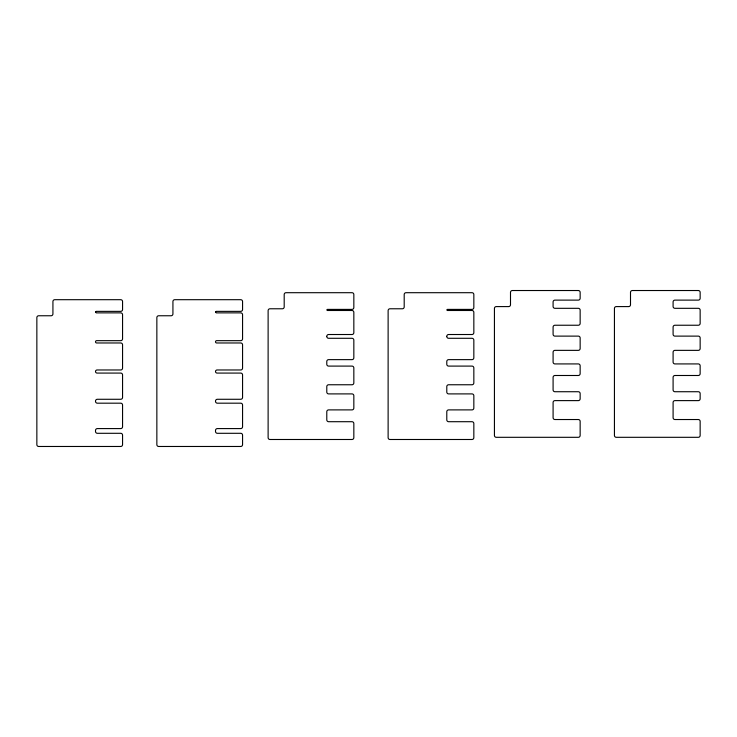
<?xml version="1.0" encoding="UTF-8"?>
<svg xmlns="http://www.w3.org/2000/svg" width="737" height="737" viewBox="0 0 737 737"><rect width="100%" height="100%" fill="white"/><g stroke="black" fill="none" stroke-linecap="round" stroke-linejoin="round"><path stroke-width="1.11" d="M446.788 336.468A1.824 1.824 0 0 0 448.603 338.292L472.021 338.292A1.824 1.824 0 0 1 473.836 340.116L473.836 357.813A1.824 1.824 0 0 1 472.021 359.638L448.603 359.638A1.824 1.824 0 0 0 446.788 361.462L446.788 364.271A1.824 1.824 0 0 0 448.603 366.096L472.021 366.096A1.824 1.824 0 0 1 473.836 367.92L473.836 382.945A1.824 1.824 0 0 1 472.021 384.76L448.603 384.76A1.824 1.824 0 0 0 446.788 386.584L446.788 392.075A1.824 1.824 0 0 0 448.603 393.899L472.021 393.899A1.824 1.824 0 0 1 473.836 395.723L473.836 408.068A1.824 1.824 0 0 1 472.021 409.892L448.603 409.892A1.824 1.824 0 0 0 446.788 411.716L446.788 419.878A1.824 1.824 0 0 0 448.603 421.702L472.021 421.702A1.824 1.824 0 0 1 473.836 423.526L473.836 437.667A1.824 1.824 0 0 1 472.021 439.492L389.947 439.492A1.824 1.824 0 0 1 388.123 437.667L388.123 310.59A1.824 1.824 0 0 1 389.947 308.775L402.374 308.775A1.824 1.824 0 0 0 404.198 306.951L404.198 294.524A1.824 1.824 0 0 1 406.013 292.7L472.021 292.7A1.824 1.824 0 0 1 473.836 294.524L473.836 307.569A1.824 1.824 0 0 1 472.021 309.393L447.331 309.393L446.788 309.899L447.331 310.489L472.021 310.489A1.824 1.824 0 0 1 473.836 312.304L473.836 332.691A1.824 1.824 0 0 1 472.021 334.515L448.603 334.515A1.824 1.824 0 0 0 446.788 336.201M326.786 336.468A1.824 1.824 0 0 0 328.601 338.292L352.019 338.292A1.824 1.824 0 0 1 353.834 340.116L353.834 357.813A1.824 1.824 0 0 1 352.019 359.638L328.601 359.638A1.824 1.824 0 0 0 326.786 361.462L326.786 364.271A1.824 1.824 0 0 0 328.601 366.096L352.019 366.096A1.824 1.824 0 0 1 353.834 367.92L353.834 382.945A1.824 1.824 0 0 1 352.019 384.76L328.601 384.76A1.824 1.824 0 0 0 326.786 386.584L326.786 392.075A1.824 1.824 0 0 0 328.601 393.899L352.019 393.899A1.824 1.824 0 0 1 353.834 395.723L353.834 408.068A1.824 1.824 0 0 1 352.019 409.892L328.601 409.892A1.824 1.824 0 0 0 326.786 411.716L326.786 419.878A1.824 1.824 0 0 0 328.601 421.702L352.019 421.702A1.824 1.824 0 0 1 353.834 423.526L353.834 437.667A1.824 1.824 0 0 1 352.019 439.492L269.945 439.492A1.824 1.824 0 0 1 268.121 437.667L268.121 310.59A1.824 1.824 0 0 1 269.945 308.775L282.372 308.775A1.824 1.824 0 0 0 284.196 306.951L284.196 294.524A1.824 1.824 0 0 1 286.011 292.7L352.019 292.7A1.824 1.824 0 0 1 353.834 294.524L353.834 307.569A1.824 1.824 0 0 1 352.019 309.393L327.329 309.393L326.786 309.899L327.329 310.489L352.019 310.489A1.824 1.824 0 0 1 353.834 312.304L353.834 332.691A1.824 1.824 0 0 1 352.019 334.515L328.601 334.515A1.824 1.824 0 0 0 326.786 336.201M95.515 312.064L96.261 312.866L120.748 312.866A1.824 1.824 0 0 1 122.563 314.69L122.563 338.845A1.824 1.824 0 0 1 120.748 340.669L96.667 340.669A1.152 1.152 0 0 0 95.515 341.821A1.152 1.152 0 0 0 96.667 342.972L120.748 342.972A1.824 1.824 0 0 1 122.563 344.796L122.563 368.15A1.824 1.824 0 0 1 120.748 369.974L97.063 369.974A1.557 1.557 0 0 0 95.515 371.531A1.557 1.557 0 0 0 97.063 373.079L120.748 373.079A1.824 1.824 0 0 1 122.563 374.903L122.563 397.455A1.824 1.824 0 0 1 120.748 399.279L97.33 399.279A1.824 1.824 0 0 0 95.515 400.965A5.399 5.399 0 0 0 95.515 401.37A1.824 1.824 0 0 0 97.33 403.185L120.748 403.185A1.824 1.824 0 0 1 122.563 405.009L122.563 426.76A1.824 1.824 0 0 1 120.748 428.584L97.33 428.584A1.824 1.824 0 0 0 95.515 430.408L95.515 431.477A1.824 1.824 0 0 0 97.33 433.301L120.748 433.301A1.824 1.824 0 0 1 122.563 435.116L122.563 444.651A1.824 1.824 0 0 1 120.748 446.475L38.674 446.475A1.824 1.824 0 0 1 36.85 444.651L36.85 317.583A1.824 1.824 0 0 1 38.674 315.758L51.102 315.758A1.824 1.824 0 0 0 52.926 313.934L52.926 301.507A1.824 1.824 0 0 1 54.741 299.692L120.748 299.692A1.824 1.824 0 0 1 122.563 301.507L122.563 309.54A1.824 1.824 0 0 1 120.748 311.364L96.261 311.364L95.515 312.064M215.517 312.064L216.263 312.866L240.75 312.866A1.824 1.824 0 0 1 242.565 314.69L242.565 338.845A1.824 1.824 0 0 1 240.75 340.669L216.669 340.669A1.152 1.152 0 0 0 215.517 341.821A1.152 1.152 0 0 0 216.669 342.972L240.75 342.972A1.824 1.824 0 0 1 242.565 344.796L242.565 368.15A1.824 1.824 0 0 1 240.75 369.974L217.065 369.974A1.557 1.557 0 0 0 215.517 371.531A1.557 1.557 0 0 0 217.065 373.079L240.75 373.079A1.824 1.824 0 0 1 242.565 374.903L242.565 397.455A1.824 1.824 0 0 1 240.75 399.279L217.332 399.279A1.824 1.824 0 0 0 215.517 400.965A5.399 5.399 0 0 0 215.517 401.37A1.824 1.824 0 0 0 217.332 403.185L240.75 403.185A1.824 1.824 0 0 1 242.565 405.009L242.565 426.76A1.824 1.824 0 0 1 240.75 428.584L217.332 428.584A1.824 1.824 0 0 0 215.517 430.408L215.517 431.477A1.824 1.824 0 0 0 217.332 433.301L240.75 433.301A1.824 1.824 0 0 1 242.565 435.116L242.565 444.651A1.824 1.824 0 0 1 240.75 446.475L158.676 446.475A1.824 1.824 0 0 1 156.852 444.651L156.852 317.583A1.824 1.824 0 0 1 158.676 315.758L171.104 315.758A1.824 1.824 0 0 0 172.928 313.934L172.928 301.507A1.824 1.824 0 0 1 174.743 299.692L240.75 299.692A1.824 1.824 0 0 1 242.565 301.507L242.565 309.54A1.824 1.824 0 0 1 240.75 311.364L216.263 311.364L215.517 312.064M578.324 290.525L512.326 290.525A1.824 1.824 0 0 0 510.501 292.349L510.501 304.777A1.824 1.824 0 0 1 508.687 306.592L496.25 306.592A1.824 1.824 0 0 0 494.435 308.416L494.435 435.493A1.824 1.824 0 0 0 496.25 437.308L578.324 437.308A1.824 1.824 0 0 0 580.148 435.493L580.148 421.352A1.824 1.824 0 0 0 578.324 419.528L554.915 419.528A1.824 1.824 0 0 1 553.091 417.704L553.091 402.439A1.824 1.824 0 0 1 554.915 400.615L578.324 400.615A1.824 1.824 0 0 0 580.148 398.791L580.148 393.54A1.824 1.824 0 0 0 578.324 391.725L554.915 391.725A1.824 1.824 0 0 1 553.091 389.901L553.091 377.307A1.824 1.824 0 0 1 554.915 375.492L578.324 375.492A1.824 1.824 0 0 0 580.148 373.668L580.148 365.736A1.824 1.824 0 0 0 578.324 363.921L554.915 363.921A1.824 1.824 0 0 1 553.091 362.097L553.091 352.185A1.824 1.824 0 0 1 554.915 350.361L578.324 350.361A1.824 1.824 0 0 0 580.148 348.546L580.148 337.933A1.824 1.824 0 0 0 578.324 336.118L554.915 336.118A1.824 1.824 0 0 1 553.091 334.294L553.091 327.062A1.824 1.824 0 0 1 554.915 325.238L578.324 325.238A1.824 1.824 0 0 0 580.148 323.414L580.148 310.13A1.824 1.824 0 0 0 578.324 308.315L554.915 308.315A1.824 1.824 0 0 1 553.091 306.491L553.091 301.94A1.824 1.824 0 0 1 554.915 300.116L578.324 300.116A1.824 1.824 0 0 0 580.148 298.292L580.148 292.349A1.824 1.824 0 0 0 578.324 290.525M698.326 290.525L632.328 290.525A1.824 1.824 0 0 0 630.504 292.349L630.504 304.777A1.824 1.824 0 0 1 628.689 306.592L616.252 306.592A1.824 1.824 0 0 0 614.437 308.416L614.437 435.493A1.824 1.824 0 0 0 616.252 437.308L698.326 437.308A1.824 1.824 0 0 0 700.15 435.493L700.15 421.352A1.824 1.824 0 0 0 698.326 419.528L674.917 419.528A1.824 1.824 0 0 1 673.093 417.704L673.093 402.439A1.824 1.824 0 0 1 674.917 400.615L698.326 400.615A1.824 1.824 0 0 0 700.15 398.791L700.15 393.54A1.824 1.824 0 0 0 698.326 391.725L674.917 391.725A1.824 1.824 0 0 1 673.093 389.901L673.093 377.307A1.824 1.824 0 0 1 674.917 375.492L698.326 375.492A1.824 1.824 0 0 0 700.15 373.668L700.15 365.736A1.824 1.824 0 0 0 698.326 363.921L674.917 363.921A1.824 1.824 0 0 1 673.093 362.097L673.093 352.185A1.824 1.824 0 0 1 674.917 350.361L698.326 350.361A1.824 1.824 0 0 0 700.15 348.546L700.15 337.933A1.824 1.824 0 0 0 698.326 336.118L674.917 336.118A1.824 1.824 0 0 1 673.093 334.294L673.093 327.062A1.824 1.824 0 0 1 674.917 325.238L698.326 325.238A1.824 1.824 0 0 0 700.15 323.414L700.15 310.13A1.824 1.824 0 0 0 698.326 308.315L674.917 308.315A1.824 1.824 0 0 1 673.093 306.491L673.093 301.94A1.824 1.824 0 0 1 674.917 300.116L698.326 300.116A1.824 1.824 0 0 0 700.15 298.292L700.15 292.349A1.824 1.824 0 0 0 698.326 290.525"/></g></svg>
